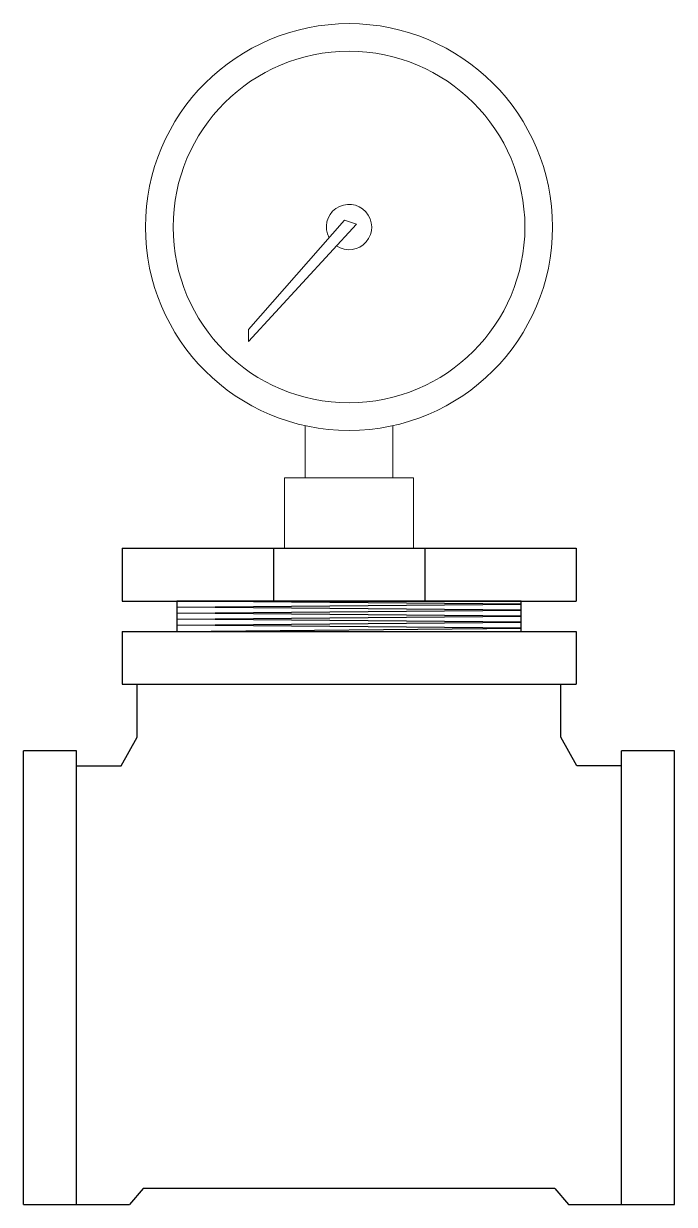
# Model space of a CAD drawing. Header units: millimetres. Extents: x 7905 to 8335, y 2905 to 3686.
import ezdxf

# ---------------------------------------------------------------- set-up
doc = ezdxf.new("R2010")
doc.units = ezdxf.units.MM
doc.header["$LTSCALE"] = 0.5
doc.layers.add('Contorno', color=3, linetype='Continuous')

msp = doc.modelspace()

# ---------------------------------------------------------------- linework, layer by layer
at = {"color": 7, "linetype": 'Continuous', "lineweight": 5}
for p, q in [((8116.63, 3555.93), (8053.13, 3483.56)), ((8124.43, 3553.33), (8053.13, 3475.73)), ((8116.63, 3555.93), (8124.43, 3553.33)), ((8053.13, 3483.56), (8053.13, 3475.73))]:
    msp.add_line(p, q, dxfattribs=at)
for points in [[(8090.48, 3385.48), (8090.48, 3420.04)], [(8148.56, 3385.48), (8148.56, 3420.04)], [(8076.92, 3385.48), (8162.11, 3385.48)], [(8076.92, 3339.01), (8076.92, 3385.48)], [(8162.11, 3339.01), (8162.11, 3385.48)]]:
    msp.add_lwpolyline(points, dxfattribs=at)
for radius in [134.51, 116.23]:
    msp.add_circle((8119.52, 3551.38), radius, dxfattribs=at)
msp.add_arc((8119.52, 3551.38), 14.99, 236.2475, 208.57903, dxfattribs=at)
at = {"layer": 'Contorno'}
for p, q in [((7969.52, 3339.01), (8119.52, 3339.01)), ((7969.52, 3339.01), (7969.52, 3304.01)), ((8069.52, 3339.01), (8069.52, 3304.01)), ((8119.52, 3339.01), (8269.52, 3339.01)), ((8169.52, 3339.01), (8169.52, 3304.01)), ((8269.52, 3339.01), (8269.52, 3304.01)), ((7969.52, 3304.01), (8269.52, 3304.01)), ((8233.33, 3302.01), (8005.7, 3304.01)), ((8005.7, 3300.01), (8233.33, 3302.01)), ((8233.33, 3298.01), (8005.7, 3300.01)), ((8005.7, 3296.01), (8233.33, 3298.01)), ((8233.33, 3294.01), (8005.7, 3296.01)), ((8005.7, 3292.01), (8233.33, 3294.01)), ((8233.33, 3290.01), (8005.7, 3292.01)), ((8005.7, 3288.01), (8233.33, 3290.01)), ((8233.33, 3286.01), (8005.7, 3288.01)), ((7969.52, 3284.01), (8119.52, 3284.01)), ((7969.52, 3284.01), (7969.52, 3249.01)), ((8005.7, 3284.01), (8233.33, 3286.01)), ((8119.52, 3284.01), (8269.52, 3284.01)), ((8269.52, 3284.01), (8269.52, 3249.01)), ((7969.52, 3249.01), (8119.52, 3249.01)), ((7979.52, 3214.01), (7979.52, 3249.01)), ((8119.52, 3249.01), (8269.52, 3249.01)), ((8259.52, 3214.01), (8259.52, 3249.01)), ((7968.91, 3195.07), (7979.52, 3214.01)), ((8270.12, 3195.07), (8259.52, 3214.01)), ((7904.52, 2905.07), (7904.52, 3205.07)), ((7939.52, 3205.07), (7904.52, 3205.07)), ((7939.52, 2905.07), (7939.52, 3205.07)), ((8299.52, 2905.07), (8299.52, 3205.07)), ((8334.52, 3205.07), (8299.52, 3205.07)), ((8334.52, 2905.07), (8334.52, 3205.07)), ((7939.52, 3195.07), (7968.91, 3195.07)), ((8299.52, 3195.07), (8270.12, 3195.07)), ((7983.45, 2915.68), (7974.52, 2905.07)), ((8255.58, 2915.68), (7983.45, 2915.68)), ((8255.58, 2915.68), (8264.52, 2905.07)), ((7904.52, 2905.07), (7974.52, 2905.07)), ((8264.52, 2905.07), (8334.52, 2905.07))]:
    msp.add_line(p, q, dxfattribs=at)
msp.add_lwpolyline([(8005.7, 3284.01), (8233.33, 3284.01), (8233.33, 3304.01), (8005.7, 3304.01)], close=True, dxfattribs=at)

doc.saveas('drawing.dxf')
